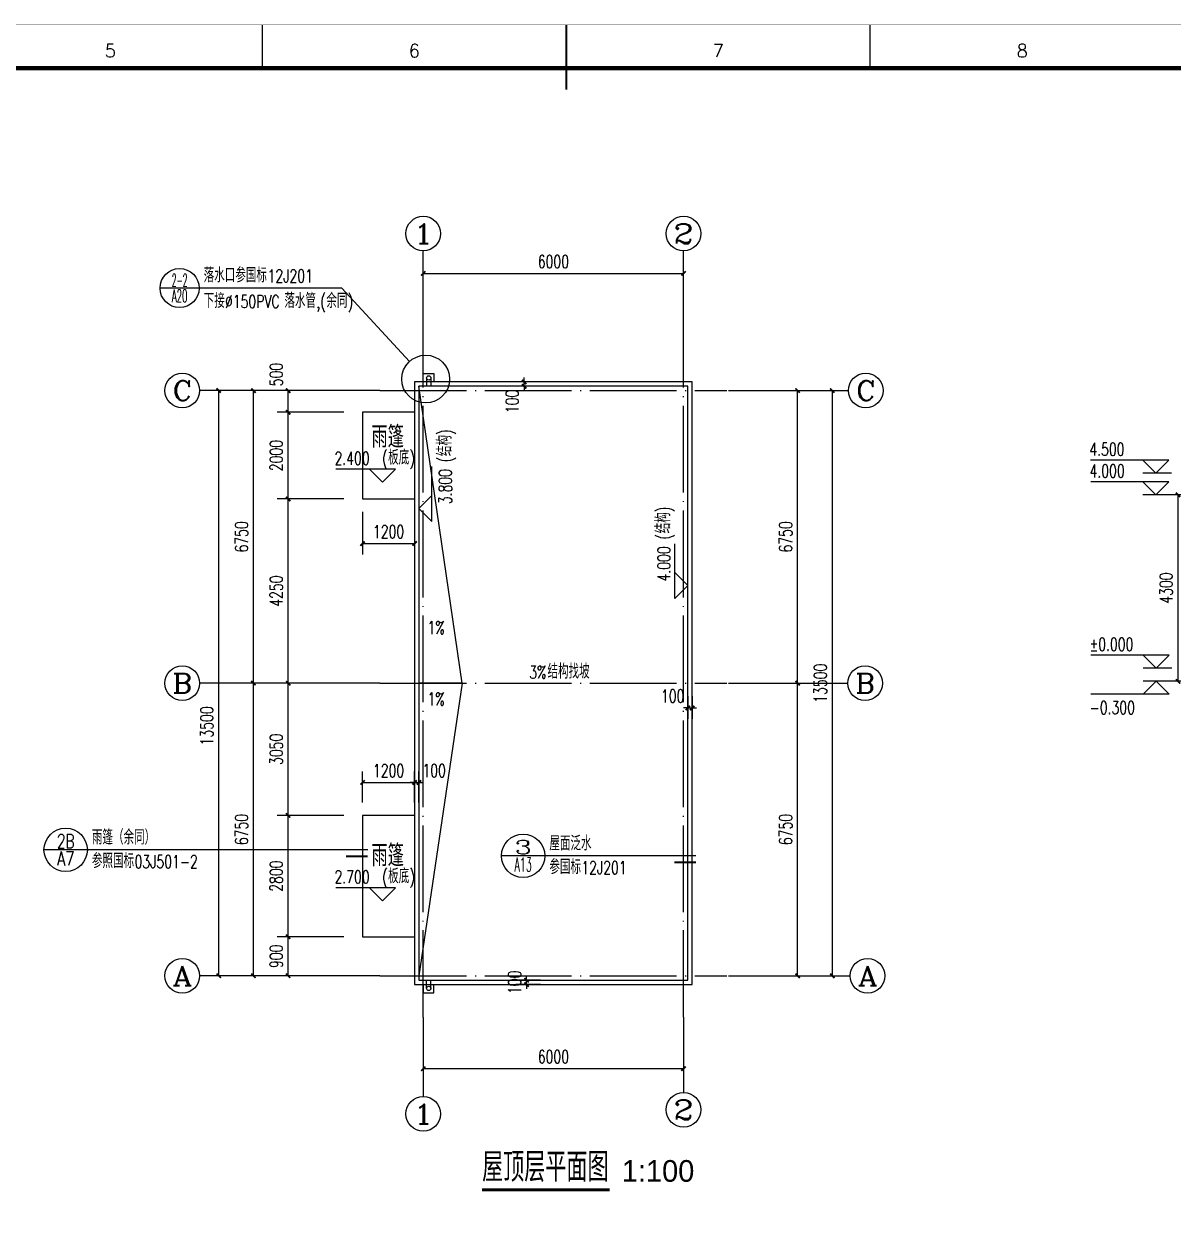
# Model space of a CAD drawing. Header units: millimetres. Extents: x 520869 to 643785, y -152849 to 11200.
# Drawn here: x 567238 to 593741, y -120747 to -93399 of the extents above; entities that cross this region are included whole.
import ezdxf
from ezdxf.enums import TextEntityAlignment as Align

# ---------------------------------------------------------------- set-up
doc = ezdxf.new("R2010")
doc.units = ezdxf.units.MM
doc.header["$LTSCALE"] = 1000
doc.linetypes.add('CENTER', pattern=[2, 1.25, -0.25, 0.25, -0.25])
doc.linetypes.add('DOTE', pattern=[2.42, 2, -0.2, 0.02, -0.2])
doc.layers.get('0').update_dxf_attribs({"color": 8})
doc.layers.get('DEFPOINTS').update_dxf_attribs({"color": 8})
for name, color, linetype in [('AXIS', 8, 'Continuous'), ('AXIS_TEXT', 8, 'Continuous'), ('D', 8, 'Continuous'), ('DIM_ELEV', 8, 'Continuous'), ('DIM_IDEN', 8, 'Continuous'), ('DIM_SYMB', 8, 'Continuous'), ('DOTE', 8, 'CENTER'), ('other', 8, 'Continuous'), ('PUB_DIM', 8, 'Continuous'), ('PUB_TEXT', 8, 'Continuous')]:
    doc.layers.add(name, color=color, linetype=linetype)
doc.styles.add('_TCH_AXIS', font='COMPLEX', dxfattribs={"bigfont": 'GBCBIG'})
doc.styles.add('_TCH_DIM', font='SIMPLEX', dxfattribs={"bigfont": 'GBCBIG'})
doc.styles.add('_TCH_DIM_T3', font='SIMPLEX', dxfattribs={"width": 0.705882, "bigfont": 'GBCBIG'})
doc.styles.add('_TCH_LABEL', font='COMPLEX', dxfattribs={"bigfont": 'GBCBIG'})
doc.styles.add('HZ', font='geditxt.shx', dxfattribs={"width": 0.75, "bigfont": 'hzfs_1.shx'})
doc.styles.add('HZTXT', font='haiwenrs.shx', dxfattribs={"bigfont": 'haiwenhz.shx'})
doc.styles.get("Standard").update_dxf_attribs({"font": 'txt', "bigfont": 'gbcbig.shx'})
doc.dimstyles.new('_TCH_ARCH&&100', dxfattribs={"dimtxt": 297.5, "dimasz": 100, "dimexe": 250, "dimexo": 300, "dimgap": 126.25, "dimtad": 1, "dimdec": 0, "dimzin": 0, "dimdsep": 46, "dimtxsty": '_TCH_DIM_T3', "dimblk": 'ARCHTICK', "dimcen": 0.09, "dimclrt": 7, "dimazin": 2, "dimtfac": 1, "dimtdec": 0, "dimtix": 1, "dimtmove": 2, "dimatfit": 3, "dimfxl": 0, "dimtolj": 1, "dimtzin": 0, "dimarcsym": 0})

# ---------------------------------------------------------------- blocks, each defined once
blk = doc.blocks.new('GEDI_WK_A1')
at = {"color": 3}
for p, q in [((350.42, 584), (350.42, 594)), ((420.5, 584), (420.5, 594)), ((490.58, 584), (490.58, 594))]:
    blk.add_line(p, q, dxfattribs=at)
for points, const_width in [([(0, 0), (841, 0), (841, 594), (0, 594)], 0.1), ([(25, 10), (831, 10), (831, 584), (25, 584)], 1)]:
    blk.add_lwpolyline(points, close=True, dxfattribs=dict(at, const_width=const_width))
at = {"color": 3, "const_width": 0.5}
blk.add_lwpolyline([(420.5, 579), (420.5, 594)], dxfattribs=at)
at = {"color": 3}
for s, p in [('5', (315.38, 588)), ('6', (385.46, 588)), ('7', (455.54, 588)), ('8', (525.62, 588))]:
    blk.add_text(s, height=3, dxfattribs=at).set_placement(p, align=Align.MIDDLE)
blk = doc.blocks.new('_ArchTick')
at = {"color": 0, "linetype": 'ByBlock', "const_width": 0.4}
blk.add_lwpolyline([(-0.5, -0.5), (0.5, 0.5)], dxfattribs=at)
blk = doc.blocks.new('*D30')
at = {"layer": 'DEFPOINTS', "color": 0, "transparency": 16777216}
for p in [(593851, -104268), (595284, -104268), (595284, -108568)]:
    blk.add_point(p, dxfattribs=at)
at = {"layer": 'PUB_DIM', "color": 0, "lineweight": -2, "transparency": 16777216}
for p, q in [((594984, -104268), (593601, -104268)), ((593851, -108568), (593851, -104268)), ((594984, -108568), (593601, -108568))]:
    blk.add_line(p, q, dxfattribs=at)
at = {"layer": 'PUB_DIM', "color": 0, "lineweight": -2, "transparency": 16777216, "xscale": 100, "yscale": 100, "zscale": 100}
for p, rotation in [((593851, -104268), 90), ((593851, -108568), 270)]:
    blk.add_blockref('_ArchTick', p, dxfattribs=dict(at, rotation=rotation))
at = {"layer": 'PUB_DIM', "color": 7, "transparency": 16777216, "insert": (593576, -106418), "char_height": 297.5, "attachment_point": 5, "rotation": 90, "style": '_TCH_DIM_T3'}
blk.add_mtext('\\A1;4300', dxfattribs=at)
blk = doc.blocks.new('*D64')
at = {"layer": 'DEFPOINTS', "color": 0, "transparency": 16777216}
for p in [(578831, -115462), (579450, -115462), (579450, -115562)]:
    blk.add_point(p, dxfattribs=at)
at = {"layer": 'PUB_DIM', "color": 0, "lineweight": -2, "transparency": 16777216}
for p, q in [((578831, -115462), (578831, -115362)), ((579150, -115462), (578581, -115462)), ((579150, -115562), (578581, -115562)), ((578831, -115562), (578831, -115462)), ((578831, -115562), (578831, -115662))]:
    blk.add_line(p, q, dxfattribs=at)
at = {"layer": 'PUB_DIM', "color": 0, "lineweight": -2, "transparency": 16777216, "xscale": 100, "yscale": 100, "zscale": 100}
for p, rotation in [((578831, -115462), 270), ((578831, -115562), 90)]:
    blk.add_blockref('_ArchTick', p, dxfattribs=dict(at, rotation=rotation))
at = {"layer": 'PUB_DIM', "color": 7, "transparency": 16777216, "insert": (578556, -115512), "char_height": 297.5, "attachment_point": 5, "rotation": 90, "style": '_TCH_DIM_T3'}
blk.add_mtext('\\A1;100', dxfattribs=at)
blk = doc.blocks.new('*D65')
at = {"layer": 'DEFPOINTS', "color": 0, "transparency": 16777216}
for p in [(582550, -108612), (582650, -108612), (582650, -109183)]:
    blk.add_point(p, dxfattribs=at)
at = {"layer": 'PUB_DIM', "color": 0, "lineweight": -2, "transparency": 16777216}
for p, q in [((582550, -108912), (582550, -109433)), ((582650, -108912), (582650, -109433)), ((582550, -109183), (582450, -109183)), ((582550, -109183), (582650, -109183)), ((582650, -109183), (582750, -109183))]:
    blk.add_line(p, q, dxfattribs=at)
at = {"layer": 'PUB_DIM', "color": 0, "lineweight": -2, "transparency": 16777216, "xscale": 100, "yscale": 100, "zscale": 100}
blk.add_blockref('_ArchTick', (582550, -109183), dxfattribs=at)
at = {"layer": 'PUB_DIM', "color": 0, "lineweight": -2, "transparency": 16777216, "xscale": 100, "yscale": 100, "zscale": 100, "rotation": 180}
blk.add_blockref('_ArchTick', (582650, -109183), dxfattribs=at)
at = {"layer": 'PUB_DIM', "color": 7, "transparency": 16777216, "insert": (582200, -108908), "char_height": 297.5, "attachment_point": 5, "style": '_TCH_DIM_T3'}
blk.add_mtext('\\A1;100', dxfattribs=at)
blk = doc.blocks.new('*D66')
at = {"layer": 'DEFPOINTS', "color": 0, "transparency": 16777216}
for p in [(578774, -101662), (579450, -101662), (579450, -101762)]:
    blk.add_point(p, dxfattribs=at)
at = {"layer": 'PUB_DIM', "color": 0, "lineweight": -2, "transparency": 16777216}
for p, q in [((579150, -101662), (578524, -101662)), ((578774, -101662), (578774, -101562)), ((578774, -101762), (578774, -101662)), ((579150, -101762), (578524, -101762)), ((578774, -101762), (578774, -101862))]:
    blk.add_line(p, q, dxfattribs=at)
at = {"layer": 'PUB_DIM', "color": 0, "lineweight": -2, "transparency": 16777216, "xscale": 100, "yscale": 100, "zscale": 100}
for p, rotation in [((578774, -101662), 270), ((578774, -101762), 90)]:
    blk.add_blockref('_ArchTick', p, dxfattribs=dict(at, rotation=rotation))
at = {"layer": 'PUB_DIM', "color": 7, "transparency": 16777216, "insert": (578499, -102112), "char_height": 297.5, "attachment_point": 5, "rotation": 90, "style": '_TCH_DIM_T3'}
blk.add_mtext('\\A1;100', dxfattribs=at)
blk = doc.blocks.new('*D67')
at = {"layer": 'DEFPOINTS', "color": 0, "transparency": 16777216}
for p in [(575050, -104362), (576250, -104362), (576250, -105391)]:
    blk.add_point(p, dxfattribs=at)
at = {"layer": 'PUB_DIM', "color": 0, "lineweight": -2, "transparency": 16777216}
for p, q in [((575050, -104662), (575050, -105641)), ((576250, -104662), (576250, -105641)), ((575050, -105391), (576250, -105391))]:
    blk.add_line(p, q, dxfattribs=at)
at = {"layer": 'PUB_DIM', "color": 0, "lineweight": -2, "transparency": 16777216, "xscale": 100, "yscale": 100, "zscale": 100, "rotation": 180}
blk.add_blockref('_ArchTick', (575050, -105391), dxfattribs=at)
at = {"layer": 'PUB_DIM', "color": 0, "lineweight": -2, "transparency": 16777216, "xscale": 100, "yscale": 100, "zscale": 100}
blk.add_blockref('_ArchTick', (576250, -105391), dxfattribs=at)
at = {"layer": 'PUB_DIM', "color": 7, "transparency": 16777216, "insert": (575650, -105116), "char_height": 297.5, "attachment_point": 5, "style": '_TCH_DIM_T3'}
blk.add_mtext('\\A1;1200', dxfattribs=at)
blk = doc.blocks.new('*D68')
at = {"layer": 'DEFPOINTS', "color": 0, "transparency": 16777216}
for p in [(576250, -110902), (575050, -111662), (576250, -111662)]:
    blk.add_point(p, dxfattribs=at)
at = {"layer": 'PUB_DIM', "color": 0, "lineweight": -2, "transparency": 16777216}
for p, q in [((575050, -111362), (575050, -110652)), ((576250, -111362), (576250, -110652)), ((575050, -110902), (576250, -110902))]:
    blk.add_line(p, q, dxfattribs=at)
at = {"layer": 'PUB_DIM', "color": 0, "lineweight": -2, "transparency": 16777216, "xscale": 100, "yscale": 100, "zscale": 100, "rotation": 180}
blk.add_blockref('_ArchTick', (575050, -110902), dxfattribs=at)
at = {"layer": 'PUB_DIM', "color": 0, "lineweight": -2, "transparency": 16777216, "xscale": 100, "yscale": 100, "zscale": 100}
blk.add_blockref('_ArchTick', (576250, -110902), dxfattribs=at)
at = {"layer": 'PUB_DIM', "color": 7, "transparency": 16777216, "insert": (575650, -110627), "char_height": 297.5, "attachment_point": 5, "style": '_TCH_DIM_T3'}
blk.add_mtext('\\A1;1200', dxfattribs=at)
blk = doc.blocks.new('*D69')
at = {"layer": 'DEFPOINTS', "color": 0, "transparency": 16777216}
for p in [(576350, -110902), (576250, -111662), (576350, -111662)]:
    blk.add_point(p, dxfattribs=at)
at = {"layer": 'PUB_DIM', "color": 0, "lineweight": -2, "transparency": 16777216}
for p, q in [((576250, -111362), (576250, -110652)), ((576350, -111362), (576350, -110652)), ((576250, -110902), (576150, -110902)), ((576250, -110902), (576350, -110902)), ((576350, -110902), (576450, -110902))]:
    blk.add_line(p, q, dxfattribs=at)
at = {"layer": 'PUB_DIM', "color": 0, "lineweight": -2, "transparency": 16777216, "xscale": 100, "yscale": 100, "zscale": 100}
blk.add_blockref('_ArchTick', (576250, -110902), dxfattribs=at)
at = {"layer": 'PUB_DIM', "color": 0, "lineweight": -2, "transparency": 16777216, "xscale": 100, "yscale": 100, "zscale": 100, "rotation": 180}
blk.add_blockref('_ArchTick', (576350, -110902), dxfattribs=at)
at = {"layer": 'PUB_DIM', "color": 7, "transparency": 16777216, "insert": (576700, -110627), "char_height": 297.5, "attachment_point": 5, "style": '_TCH_DIM_T3'}
blk.add_mtext('\\A1;100', dxfattribs=at)
blk = doc.blocks.new('*D70')
at = {"layer": 'AXIS', "color": 0, "lineweight": -2, "transparency": 16777216}
for p, q in [((574619, -114462), (573084, -114462)), ((573334, -115362), (573334, -114462)), ((574619, -115362), (573084, -115362))]:
    blk.add_line(p, q, dxfattribs=at)
at = {"layer": 'DEFPOINTS', "color": 0, "transparency": 16777216}
for p in [(573334, -114462), (574919, -114462), (574919, -115362)]:
    blk.add_point(p, dxfattribs=at)
at = {"layer": 'AXIS', "color": 0, "lineweight": -2, "transparency": 16777216, "xscale": 100, "yscale": 100, "zscale": 100}
for p, rotation in [((573334, -114462), 90), ((573334, -115362), 270)]:
    blk.add_blockref('_ArchTick', p, dxfattribs=dict(at, rotation=rotation))
at = {"layer": 'AXIS', "color": 7, "transparency": 16777216, "insert": (573059, -114912), "char_height": 297.5, "attachment_point": 5, "rotation": 90, "style": '_TCH_DIM_T3'}
blk.add_mtext('\\A1;900', dxfattribs=at)
blk = doc.blocks.new('*D71')
at = {"layer": 'AXIS', "color": 0, "lineweight": -2, "transparency": 16777216}
for p, q in [((574619, -111662), (573084, -111662)), ((573334, -114462), (573334, -111662)), ((574619, -114462), (573084, -114462))]:
    blk.add_line(p, q, dxfattribs=at)
at = {"layer": 'DEFPOINTS', "color": 0, "transparency": 16777216}
for p in [(573334, -111662), (574919, -111662), (574919, -114462)]:
    blk.add_point(p, dxfattribs=at)
at = {"layer": 'AXIS', "color": 0, "lineweight": -2, "transparency": 16777216, "xscale": 100, "yscale": 100, "zscale": 100}
for p, rotation in [((573334, -111662), 90), ((573334, -114462), 270)]:
    blk.add_blockref('_ArchTick', p, dxfattribs=dict(at, rotation=rotation))
at = {"layer": 'AXIS', "color": 7, "transparency": 16777216, "insert": (573059, -113062), "char_height": 297.5, "attachment_point": 5, "rotation": 90, "style": '_TCH_DIM_T3'}
blk.add_mtext('\\A1;2800', dxfattribs=at)
blk = doc.blocks.new('*D72')
at = {"layer": 'AXIS', "color": 0, "lineweight": -2, "transparency": 16777216}
for p, q in [((574619, -108612), (573084, -108612)), ((573334, -111662), (573334, -108612)), ((574619, -111662), (573084, -111662))]:
    blk.add_line(p, q, dxfattribs=at)
at = {"layer": 'DEFPOINTS', "color": 0, "transparency": 16777216}
for p in [(573334, -108612), (574919, -108612), (574919, -111662)]:
    blk.add_point(p, dxfattribs=at)
at = {"layer": 'AXIS', "color": 0, "lineweight": -2, "transparency": 16777216, "xscale": 100, "yscale": 100, "zscale": 100}
for p, rotation in [((573334, -108612), 90), ((573334, -111662), 270)]:
    blk.add_blockref('_ArchTick', p, dxfattribs=dict(at, rotation=rotation))
at = {"layer": 'AXIS', "color": 7, "transparency": 16777216, "insert": (573059, -110137), "char_height": 297.5, "attachment_point": 5, "rotation": 90, "style": '_TCH_DIM_T3'}
blk.add_mtext('\\A1;3050', dxfattribs=at)
blk = doc.blocks.new('*D73')
at = {"layer": 'AXIS', "color": 0, "lineweight": -2, "transparency": 16777216}
for p, q in [((574619, -104362), (573084, -104362)), ((573334, -108612), (573334, -104362)), ((574619, -108612), (573084, -108612))]:
    blk.add_line(p, q, dxfattribs=at)
at = {"layer": 'DEFPOINTS', "color": 0, "transparency": 16777216}
for p in [(573334, -104362), (574919, -104362), (574919, -108612)]:
    blk.add_point(p, dxfattribs=at)
at = {"layer": 'AXIS', "color": 0, "lineweight": -2, "transparency": 16777216, "xscale": 100, "yscale": 100, "zscale": 100}
for p, rotation in [((573334, -104362), 90), ((573334, -108612), 270)]:
    blk.add_blockref('_ArchTick', p, dxfattribs=dict(at, rotation=rotation))
at = {"layer": 'AXIS', "color": 7, "transparency": 16777216, "insert": (573059, -106487), "char_height": 297.5, "attachment_point": 5, "rotation": 90, "style": '_TCH_DIM_T3'}
blk.add_mtext('\\A1;4250', dxfattribs=at)
blk = doc.blocks.new('*D74')
at = {"layer": 'AXIS', "color": 0, "lineweight": -2, "transparency": 16777216}
for p, q in [((574619, -102362), (573084, -102362)), ((573334, -104362), (573334, -102362)), ((574619, -104362), (573084, -104362))]:
    blk.add_line(p, q, dxfattribs=at)
at = {"layer": 'DEFPOINTS', "color": 0, "transparency": 16777216}
for p in [(573334, -102362), (574919, -102362), (574919, -104362)]:
    blk.add_point(p, dxfattribs=at)
at = {"layer": 'AXIS', "color": 0, "lineweight": -2, "transparency": 16777216, "xscale": 100, "yscale": 100, "zscale": 100}
for p, rotation in [((573334, -102362), 90), ((573334, -104362), 270)]:
    blk.add_blockref('_ArchTick', p, dxfattribs=dict(at, rotation=rotation))
at = {"layer": 'AXIS', "color": 7, "transparency": 16777216, "insert": (573059, -103362), "char_height": 297.5, "attachment_point": 5, "rotation": 90, "style": '_TCH_DIM_T3'}
blk.add_mtext('\\A1;2000', dxfattribs=at)
blk = doc.blocks.new('*D75')
at = {"layer": 'AXIS', "color": 0, "lineweight": -2, "transparency": 16777216}
for p, q in [((574619, -101862), (573084, -101862)), ((573334, -102362), (573334, -101862)), ((574619, -102362), (573084, -102362))]:
    blk.add_line(p, q, dxfattribs=at)
at = {"layer": 'DEFPOINTS', "color": 0, "transparency": 16777216}
for p in [(573334, -101862), (574919, -101862), (574919, -102362)]:
    blk.add_point(p, dxfattribs=at)
at = {"layer": 'AXIS', "color": 0, "lineweight": -2, "transparency": 16777216, "xscale": 100, "yscale": 100, "zscale": 100}
for p, rotation in [((573334, -101862), 90), ((573334, -102362), 270)]:
    blk.add_blockref('_ArchTick', p, dxfattribs=dict(at, rotation=rotation))
at = {"layer": 'AXIS', "color": 7, "transparency": 16777216, "insert": (573059, -101492), "char_height": 297.5, "attachment_point": 5, "rotation": 90, "style": '_TCH_DIM_T3'}
blk.add_mtext('\\A1;500', dxfattribs=at)
blk = doc.blocks.new('*D76')
at = {"layer": 'AXIS', "color": 0, "lineweight": -2, "transparency": 16777216}
for p, q in [((576450, -100381), (576450, -98910)), ((582450, -100381), (582450, -98910)), ((576450, -99160), (582450, -99160))]:
    blk.add_line(p, q, dxfattribs=at)
at = {"layer": 'DEFPOINTS', "color": 0, "transparency": 16777216}
for p in [(582450, -99160), (576450, -100681), (582450, -100681)]:
    blk.add_point(p, dxfattribs=at)
at = {"layer": 'AXIS', "color": 0, "lineweight": -2, "transparency": 16777216, "xscale": 100, "yscale": 100, "zscale": 100, "rotation": 180}
blk.add_blockref('_ArchTick', (576450, -99160), dxfattribs=at)
at = {"layer": 'AXIS', "color": 0, "lineweight": -2, "transparency": 16777216, "xscale": 100, "yscale": 100, "zscale": 100}
blk.add_blockref('_ArchTick', (582450, -99160), dxfattribs=at)
at = {"layer": 'AXIS', "color": 7, "transparency": 16777216, "insert": (579450, -98885), "char_height": 297.5, "attachment_point": 5, "style": '_TCH_DIM_T3'}
blk.add_mtext('\\A1;6000', dxfattribs=at)
blk = doc.blocks.new('*D77')
at = {"layer": 'AXIS', "color": 0, "lineweight": -2, "transparency": 16777216}
for p, q in [((576450, -116942), (576450, -117753)), ((582450, -116942), (582450, -117753)), ((576450, -117503), (582450, -117503))]:
    blk.add_line(p, q, dxfattribs=at)
at = {"layer": 'DEFPOINTS', "color": 0, "transparency": 16777216}
for p in [(576450, -116642), (582450, -116642), (582450, -117503)]:
    blk.add_point(p, dxfattribs=at)
at = {"layer": 'AXIS', "color": 0, "lineweight": -2, "transparency": 16777216, "xscale": 100, "yscale": 100, "zscale": 100, "rotation": 180}
blk.add_blockref('_ArchTick', (576450, -117503), dxfattribs=at)
at = {"layer": 'AXIS', "color": 0, "lineweight": -2, "transparency": 16777216, "xscale": 100, "yscale": 100, "zscale": 100}
blk.add_blockref('_ArchTick', (582450, -117503), dxfattribs=at)
at = {"layer": 'AXIS', "color": 7, "transparency": 16777216, "insert": (579450, -117228), "char_height": 297.5, "attachment_point": 5, "style": '_TCH_DIM_T3'}
blk.add_mtext('\\A1;6000', dxfattribs=at)
blk = doc.blocks.new('*D78')
at = {"layer": 'AXIS', "color": 0, "lineweight": -2, "transparency": 16777216}
for p, q in [((583490, -108612), (585331, -108612)), ((585081, -115362), (585081, -108612)), ((583490, -115362), (585331, -115362))]:
    blk.add_line(p, q, dxfattribs=at)
at = {"layer": 'DEFPOINTS', "color": 0, "transparency": 16777216}
for p in [(583190, -108612), (585081, -108612), (583190, -115362)]:
    blk.add_point(p, dxfattribs=at)
at = {"layer": 'AXIS', "color": 0, "lineweight": -2, "transparency": 16777216, "xscale": 100, "yscale": 100, "zscale": 100}
for p, rotation in [((585081, -108612), 90), ((585081, -115362), 270)]:
    blk.add_blockref('_ArchTick', p, dxfattribs=dict(at, rotation=rotation))
at = {"layer": 'AXIS', "color": 7, "transparency": 16777216, "insert": (584806, -111987), "char_height": 297.5, "attachment_point": 5, "rotation": 90, "style": '_TCH_DIM_T3'}
blk.add_mtext('\\A1;6750', dxfattribs=at)
blk = doc.blocks.new('*D79')
at = {"layer": 'AXIS', "color": 0, "lineweight": -2, "transparency": 16777216}
for p, q in [((583490, -101862), (585331, -101862)), ((585081, -108612), (585081, -101862)), ((583490, -108612), (585331, -108612))]:
    blk.add_line(p, q, dxfattribs=at)
at = {"layer": 'DEFPOINTS', "color": 0, "transparency": 16777216}
for p in [(583190, -101862), (585081, -101862), (583190, -108612)]:
    blk.add_point(p, dxfattribs=at)
at = {"layer": 'AXIS', "color": 0, "lineweight": -2, "transparency": 16777216, "xscale": 100, "yscale": 100, "zscale": 100}
for p, rotation in [((585081, -101862), 90), ((585081, -108612), 270)]:
    blk.add_blockref('_ArchTick', p, dxfattribs=dict(at, rotation=rotation))
at = {"layer": 'AXIS', "color": 7, "transparency": 16777216, "insert": (584806, -105237), "char_height": 297.5, "attachment_point": 5, "rotation": 90, "style": '_TCH_DIM_T3'}
blk.add_mtext('\\A1;6750', dxfattribs=at)
blk = doc.blocks.new('*D80')
at = {"layer": 'AXIS', "color": 0, "lineweight": -2, "transparency": 16777216}
for p, q in [((583490, -101862), (586131, -101862)), ((585881, -115362), (585881, -101862)), ((583490, -115362), (586131, -115362))]:
    blk.add_line(p, q, dxfattribs=at)
at = {"layer": 'DEFPOINTS', "color": 0, "transparency": 16777216}
for p in [(583190, -101862), (585881, -101862), (583190, -115362)]:
    blk.add_point(p, dxfattribs=at)
at = {"layer": 'AXIS', "color": 0, "lineweight": -2, "transparency": 16777216, "xscale": 100, "yscale": 100, "zscale": 100}
for p, rotation in [((585881, -101862), 90), ((585881, -115362), 270)]:
    blk.add_blockref('_ArchTick', p, dxfattribs=dict(at, rotation=rotation))
at = {"layer": 'AXIS', "color": 7, "transparency": 16777216, "insert": (585606, -108612), "char_height": 297.5, "attachment_point": 5, "rotation": 90, "style": '_TCH_DIM_T3'}
blk.add_mtext('\\A1;13500', dxfattribs=at)
blk = doc.blocks.new('*D81')
at = {"layer": 'AXIS', "color": 0, "lineweight": -2, "transparency": 16777216}
for p, q in [((574400, -108612), (572284, -108612)), ((572534, -115362), (572534, -108612)), ((574400, -115362), (572284, -115362))]:
    blk.add_line(p, q, dxfattribs=at)
at = {"layer": 'DEFPOINTS', "color": 0, "transparency": 16777216}
for p in [(572534, -108612), (574700, -108612), (574700, -115362)]:
    blk.add_point(p, dxfattribs=at)
at = {"layer": 'AXIS', "color": 0, "lineweight": -2, "transparency": 16777216, "xscale": 100, "yscale": 100, "zscale": 100}
for p, rotation in [((572534, -108612), 90), ((572534, -115362), 270)]:
    blk.add_blockref('_ArchTick', p, dxfattribs=dict(at, rotation=rotation))
at = {"layer": 'AXIS', "color": 7, "transparency": 16777216, "insert": (572259, -111987), "char_height": 297.5, "attachment_point": 5, "rotation": 90, "style": '_TCH_DIM_T3'}
blk.add_mtext('\\A1;6750', dxfattribs=at)
blk = doc.blocks.new('*D82')
at = {"layer": 'AXIS', "color": 0, "lineweight": -2, "transparency": 16777216}
for p, q in [((574400, -101862), (572284, -101862)), ((572534, -108612), (572534, -101862)), ((574400, -108612), (572284, -108612))]:
    blk.add_line(p, q, dxfattribs=at)
at = {"layer": 'DEFPOINTS', "color": 0, "transparency": 16777216}
for p in [(572534, -101862), (574700, -101862), (574700, -108612)]:
    blk.add_point(p, dxfattribs=at)
at = {"layer": 'AXIS', "color": 0, "lineweight": -2, "transparency": 16777216, "xscale": 100, "yscale": 100, "zscale": 100}
for p, rotation in [((572534, -101862), 90), ((572534, -108612), 270)]:
    blk.add_blockref('_ArchTick', p, dxfattribs=dict(at, rotation=rotation))
at = {"layer": 'AXIS', "color": 7, "transparency": 16777216, "insert": (572259, -105237), "char_height": 297.5, "attachment_point": 5, "rotation": 90, "style": '_TCH_DIM_T3'}
blk.add_mtext('\\A1;6750', dxfattribs=at)
blk = doc.blocks.new('*D83')
at = {"layer": 'AXIS', "color": 0, "lineweight": -2, "transparency": 16777216}
for p, q in [((574400, -101862), (571484, -101862)), ((571734, -115362), (571734, -101862)), ((574400, -115362), (571484, -115362))]:
    blk.add_line(p, q, dxfattribs=at)
at = {"layer": 'DEFPOINTS', "color": 0, "transparency": 16777216}
for p in [(571734, -101862), (574700, -101862), (574700, -115362)]:
    blk.add_point(p, dxfattribs=at)
at = {"layer": 'AXIS', "color": 0, "lineweight": -2, "transparency": 16777216, "xscale": 100, "yscale": 100, "zscale": 100}
for p, rotation in [((571734, -101862), 90), ((571734, -115362), 270)]:
    blk.add_blockref('_ArchTick', p, dxfattribs=dict(at, rotation=rotation))
at = {"layer": 'AXIS', "color": 7, "transparency": 16777216, "insert": (571459, -109596), "char_height": 297.5, "attachment_point": 5, "rotation": 90, "style": '_TCH_DIM_T3'}
blk.add_mtext('\\A1;13500', dxfattribs=at)

msp = doc.modelspace()

# ---------------------------------------------------------------- linework, layer by layer
for p, q in [((576525, -101571.4), (576525, -101761.7)), ((576625, -101571.4), (576625, -101761.7)), ((576525, -115651.9), (576525, -115461.7)), ((576625, -115651.9), (576625, -115461.7))]:
    msp.add_line(p, q)
for points in [[(576449.6, -101661.7), (576449.6, -101467.1), (576695.4, -101467.1), (576695.4, -101661.7)], [(576449.6, -115561.7), (576449.6, -115756.2), (576695.4, -115756.2), (576695.4, -115561.7)]]:
    msp.add_lwpolyline(points)
for centre in [(576575, -101571.4), (576575, -115651.9)]:
    msp.add_circle(centre, 50)
at = {"layer": 'AXIS'}
for p, q in [((576449.6, -100861.7), (576449.6, -98640.7)), ((582449.6, -100861.7), (582449.6, -98640.7)), ((575449.6, -101861.7), (571293.5, -101861.7)), ((583800.9, -101861.7), (586249.9, -101861.7)), ((575449.6, -108611.7), (571293.5, -108611.7)), ((583800.9, -108611.7), (586235.4, -108611.7)), ((575449.6, -115361.7), (571293.5, -115361.7)), ((583800.9, -115361.7), (586292.4, -115361.7)), ((576449.6, -116311.7), (576449.6, -118146.2)), ((582449.6, -116311.7), (582449.6, -118050.7))]:
    msp.add_line(p, q, dxfattribs=at)
for centre in [(576449.6, -98240.7), (582449.6, -98240.7), (570893.5, -101861.7), (586649.9, -101861.7), (570893.5, -108611.7), (586635.4, -108611.7), (570893.5, -115361.7), (586692.4, -115361.7), (582449.6, -118450.7), (576449.6, -118546.2)]:
    msp.add_circle(centre, 400, dxfattribs=at)
at = {"layer": 'D'}
for q in [(576349.6, -101761.7), (576349.6, -115361.7), (576349.6, -108611.7)]:
    msp.add_line((577349.6, -108611.7), q, dxfattribs=at)
for points in [[(576249.6, -115561.7), (582649.6, -115561.7), (582649.6, -101661.7), (576249.6, -101661.7)], [(576349.6, -115461.7), (582549.6, -115461.7), (582549.6, -101761.7), (576349.6, -101761.7)]]:
    msp.add_lwpolyline(points, close=True, dxfattribs=at)
at = {"layer": 'DIM_ELEV'}
for p, q in [((576649.6, -104878.8), (576649.6, -103612.8)), ((575807.4, -103676.3), (574433.1, -103676.3)), ((575507.4, -103976.3), (575207.4, -103676.3)), ((575507.4, -103976.3), (575807.4, -103676.3)), ((576349.6, -104578.8), (576649.6, -104278.8)), ((576349.6, -104578.8), (576649.6, -104878.8)), ((582249.6, -106660.5), (582249.6, -105394.5)), ((582549.6, -106360.5), (582249.6, -106060.5)), ((582549.6, -106360.5), (582249.6, -106660.5)), ((575807.4, -113333.1), (574433.1, -113333.1)), ((575507.4, -113633.1), (575207.4, -113333.1)), ((575507.4, -113633.1), (575807.4, -113333.1))]:
    msp.add_line(p, q, dxfattribs=at)
at = {"layer": 'DIM_IDEN'}
for p, q in [((571281.4, -99497.3), (570381.4, -99497.3)), ((574570, -99497.3), (571281.4, -99497.3)), ((576130.8, -101190.3), (574570, -99497.3)), ((568705.2, -112455.8), (567705.2, -112455.8)), ((573005.3, -112455.8), (568705.2, -112455.8)), ((575169.3, -112455.8), (573005.3, -112455.8)), ((579251.5, -112594.8), (578251.5, -112594.8)), ((580327.2, -112594.8), (579251.5, -112594.8)), ((582735.7, -112594.8), (580327.2, -112594.8))]:
    msp.add_line(p, q, dxfattribs=at)
at = {"layer": 'DIM_IDEN', "const_width": 50}
for points in [[(575169.3, -112605.8), (574669.3, -112605.8)], [(582735.7, -112744.8), (582235.7, -112744.8)]]:
    msp.add_lwpolyline(points, dxfattribs=at)
at = {"layer": 'DIM_IDEN'}
for centre, radius in [((570831.4, -99497.3), 450), ((576504.9, -101596.1), 551.9), ((568205.2, -112455.8), 500), ((578751.5, -112594.8), 500)]:
    msp.add_circle(centre, radius, dxfattribs=at)
at = {"layer": 'DIM_SYMB'}
for points in [[(576717.4, -107075.6, 0, 0, 0), (576717.4, -106362.9, 80, 0, 0), (576717.4, -106062.9, 0, 0, 0)], [(580565.6, -108611.7, 0, 0, 0), (578893.6, -108611.7, 80, 0, 0), (578593.6, -108611.7, 0, 0, 0)], [(576717.4, -109231.8, 0, 0, 0), (576717.4, -109894.5, 80, 0, 0), (576717.4, -110194.5, 0, 0, 0)]]:
    msp.add_lwpolyline(points, format="xyseb", dxfattribs=at)
at = {"layer": 'DIM_SYMB', "const_width": 70}
msp.add_lwpolyline([(577805.8, -120296.9), (580745.8, -120296.9)], dxfattribs=at)
at = {"layer": 'DOTE', "linetype": 'DOTE'}
for p, q in [((576449.6, -116311.7), (576449.6, -100861.7)), ((582449.6, -116311.7), (582449.6, -100861.7)), ((575449.6, -101861.7), (583449.6, -101861.7)), ((575449.6, -108611.7), (583449.6, -108611.7)), ((575449.6, -115361.7), (583449.6, -115361.7))]:
    msp.add_line(p, q, dxfattribs=at)
at = {"layer": 'other'}
for points in [[(576249.6, -102361.7), (575049.6, -102361.7), (575049.6, -104361.7), (576249.6, -104361.7)], [(576249.6, -111661.7), (575049.6, -111661.7), (575049.6, -114461.7), (576249.6, -114461.7)]]:
    msp.add_lwpolyline(points, dxfattribs=at)
at = {"layer": 'PUB_DIM'}
for p, q in [((593636.1, -103468), (591836.1, -103468)), ((593336.1, -103768), (593036.1, -103468)), ((593336.1, -103768), (593636.1, -103468)), ((593702.6, -103768), (593036.1, -103768)), ((593640.6, -103968), (591840.6, -103968)), ((593340.6, -104268), (593040.6, -103968)), ((593340.6, -104268), (593640.6, -103968)), ((593707.1, -104268), (593040.6, -104268)), ((593643.1, -107968), (591843.1, -107968)), ((593343.1, -108268), (593043.1, -107968)), ((593343.1, -108268), (593643.1, -107968)), ((593709.6, -108268), (593043.1, -108268)), ((593343.1, -108568), (593043.1, -108868)), ((593709.6, -108568), (593043.1, -108568)), ((593343.1, -108568), (593643.1, -108868)), ((593643.1, -108868), (591843.1, -108868))]:
    msp.add_line(p, q, dxfattribs=at)

# ---------------------------------------------------------------- block references
at = {"xscale": 100, "yscale": 100, "zscale": 100}
msp.add_blockref('GEDI_WK_A1', (537697.3, -152824.2), dxfattribs=at)

# ---------------------------------------------------------------- texts
at = {"layer": 'AXIS_TEXT', "style": '_TCH_AXIS'}
for s, width, p, p2 in [('1', 2.333333, (576223.3, -98466.9), (576675.9, -98466.9)), ('2', 1.5, (582223.3, -98466.9), (582675.9, -98466.9)), ('C', 1.4, (570667.2, -102087.9), (571119.8, -102087.9)), ('C', 1.4, (586423.6, -102087.9), (586876.1, -102087.9)), ('B', 1.235294, (570667.2, -108837.9), (571119.8, -108837.9)), ('B', 1.235294, (586409.1, -108837.9), (586861.6, -108837.9)), ('A', 1.166667, (570667.2, -115587.9), (571119.8, -115587.9)), ('A', 1.166667, (586466.1, -115587.9), (586918.6, -115587.9)), ('1', 2.333333, (576223.3, -118772.4), (576675.9, -118772.4)), ('2', 1.5, (582223.3, -118676.9), (582675.9, -118676.9))]:
    msp.add_text(s, height=452.5, dxfattribs=dict(at, width=width)).set_placement(p, p2, align=Align.FIT)
at = {"layer": 'PUB_DIM', "color": 0, "style": 'HZ', "width": 0.75}
for p in [(575628.4, -102901.1), (575628.4, -112557.8)]:
    msp.add_text('雨篷', height=500, dxfattribs=at).set_placement(p, align=Align.MIDDLE)
at = {"layer": 'PUB_TEXT'}
for s, height, style, p in [('落水口参国标', 337.59, '_TCH_LABEL', (571386.4, -99366.2)), ('下接', 337.59, '_TCH_LABEL', (571386.4, -99956.4)), ('落水管', 337.59, '_TCH_LABEL', (573247.9, -99956.4)), ('余同', 337.59, '_TCH_LABEL', (574215.1, -99956.4)), ('板底', 337.59, '_TCH_DIM', (575639.1, -103571.3)), ('结构找坡', 337.59, '_TCH_DIM', (579313, -108506.7)), ('雨篷（余同）', 337.59, '_TCH_DIM', (568810.2, -112332.2)), ('屋面泛水', 337.59, '_TCH_DIM', (579356.5, -112471.2)), ('参照国标', 337.59, '_TCH_DIM', (568810.2, -112877.3)), ('参国标', 337.59, '_TCH_DIM', (579356.5, -113016.3)), ('板底', 337.59, '_TCH_DIM', (575639.1, -113228.1)), ('屋顶层平面图', 675.18, '_TCH_DIM', (577805.8, -120112.3)), ('1:100', 500, 'HZTXT', (581025.8, -120112.3))]:
    msp.add_text(s, height=height, dxfattribs=dict(at, style=style)).set_placement(p)
at = {"layer": 'PUB_TEXT', "style": '_TCH_LABEL'}
for s, height, width, p, p2 in [('2-2', 289.79, 0.4375, (570650.3, -99461), (571012.5, -99461)), ('A20', 289.79, 0.477273, (570650.3, -99823.3), (571012.5, -99823.3)), ('2B', 321.99, 0.709459, (568004, -112415.5), (568406.4, -112415.5)), ('3', 322, 1.875, (578550.3, -112554.5), (578952.8, -112554.5)), ('A7', 321.99, 0.75, (568004, -112818), (568406.4, -112818)), ('A13', 321.99, 0.525, (578550.3, -112957), (578952.8, -112957))]:
    msp.add_text(s, height=height, dxfattribs=dict(at, width=width)).set_placement(p, p2, align=Align.FIT)
at = {"layer": 'PUB_TEXT', "width": 0.705882}
for s, style, p in [('12J201', '_TCH_LABEL', (572860.8, -99366.2)), ('%%c150PVC', '_TCH_LABEL', (571877.9, -99956.4)), (',(', '_TCH_LABEL', (573985.1, -99956.4)), (')', '_TCH_LABEL', (574706.6, -99956.4)), ('4.500', '_TCH_DIM', (591806.1, -103363)), ('2.400', '_TCH_DIM', (574403.1, -103571.3)), ('(', '_TCH_DIM', (575499.1, -103571.3)), (')', '_TCH_DIM', (576130.6, -103571.3)), ('4.000', '_TCH_DIM', (591810.6, -103863)), ('1%', '_TCH_DIM', (576547.4, -107478.1)), ('%%p0.000', '_TCH_DIM', (591813.1, -107863)), ('3%', '_TCH_DIM', (578893, -108506.7)), ('1%', '_TCH_DIM', (576547.4, -109126.8)), ('-0.300', '_TCH_DIM', (591813.1, -109323)), ('03J501-2', '_TCH_DIM', (569793.2, -112877.3)), ('2.700', '_TCH_DIM', (574403.1, -113228.1)), ('(', '_TCH_DIM', (575499.1, -113228.1)), (')', '_TCH_DIM', (576130.6, -113228.1)), ('12J201', '_TCH_DIM', (580093.7, -113016.3))]:
    msp.add_text(s, height=297.5, dxfattribs=dict(at, style=style)).set_placement(p)
at = {"layer": 'PUB_TEXT', "style": '_TCH_DIM', "width": 0.705882}
for s, p in [(')', (577104.6, -102881.3)), ('(', (577104.6, -103512.8)), ('3.800', (577104.6, -104482.8)), (')', (582144.6, -104663)), ('(', (582144.6, -105294.5)), ('4.000', (582144.6, -106264.5))]:
    msp.add_text(s, height=297.5, rotation=90, dxfattribs=at).set_placement(p)
at = {"layer": 'PUB_TEXT', "style": '_TCH_DIM'}
for p in [(577104.6, -103372.8), (582144.6, -105154.5)]:
    msp.add_text('结构', height=337.59, rotation=90, dxfattribs=at).set_placement(p)

# ---------------------------------------------------------------- dimensions: what is measured, and where the dimension line sits
at = {"layer": 'AXIS'}
for p1, p2, distance, text, picture, middle in [((576449.6, -100681.2), (582449.6, -100681.2), 1521, '6000', '*D76', (579449.6, -98885.2)), ((574700.1, -108611.7), (574700.1, -101861.7), 2166.3, '6750', '*D82', (572258.9, -105236.7)), ((583190.5, -108611.7), (583190.5, -101861.7), -1890.5, '6750', '*D79', (584806, -105236.7)), ((583190.5, -115361.7), (583190.5, -101861.7), -2690.5, '13500', '*D80', (585606, -108611.7)), ((574918.9, -104361.7), (574918.9, -102361.7), 1585, '2000', '*D74', (573058.9, -103361.7)), ((574918.9, -108611.7), (574918.9, -104361.7), 1585, '4250', '*D73', (573058.9, -106486.7)), ((574700.1, -115361.7), (574700.1, -108611.7), 2166.3, '6750', '*D81', (572258.9, -111986.7)), ((574918.9, -111661.7), (574918.9, -108611.7), 1585, '3050', '*D72', (573058.9, -110136.7)), ((583190.5, -115361.7), (583190.5, -108611.7), -1890.5, '6750', '*D78', (584806, -111986.7)), ((574918.9, -114461.7), (574918.9, -111661.7), 1585, '2800', '*D71', (573058.9, -113061.7)), ((574918.9, -115361.7), (574918.9, -114461.7), 1585, '900', '*D70', (573058.9, -114911.7)), ((576449.6, -116642.2), (582449.6, -116642.2), -860.4, '6000', '*D77', (579449.6, -117227.6))]:
    dim = msp.add_aligned_dim(p1=p1, p2=p2, distance=distance, text=text, dimstyle='_TCH_ARCH&&100', dxfattribs=at)
    dim.commit()
    dim.dimension.update_dxf_attribs({"geometry": picture, "text_midpoint": middle})
for base, p1, p2, text, picture, middle in [((573333.9, -101861.7), (574918.9, -102361.7), (574918.9, -101861.7), '500', '*D75', (573058.9, -101491.7)), ((571733.9, -101861.7), (574700.1, -115361.7), (574700.1, -101861.7), '13500', '*D83', (571458.9, -109595.6))]:
    dim = msp.add_linear_dim(base=base, p1=p1, p2=p2, angle=90, text=text, dimstyle='_TCH_ARCH&&100', dxfattribs=at)
    dim.commit()
    dim.dimension.update_dxf_attribs({"geometry": picture, "text_midpoint": middle, "dimtype": 129})
at = {"layer": 'PUB_DIM'}
for base, p1, p2, angle, picture, middle in [((578774.1, -101661.7), (579449.6, -101761.7), (579449.6, -101661.7), 90, '*D66', (578499.1, -102111.7)), ((582649.6, -109182.7), (582549.6, -108611.7), (582649.6, -108611.7), 0, '*D65', (582199.6, -108907.7)), ((576349.6, -110901.6), (576249.6, -111661.7), (576349.6, -111661.7), 0, '*D69', (576699.6, -110626.6))]:
    dim = msp.add_linear_dim(base=base, p1=p1, p2=p2, angle=angle, text='100', dimstyle='_TCH_ARCH&&100', dxfattribs=at)
    dim.commit()
    dim.dimension.update_dxf_attribs({"geometry": picture, "text_midpoint": middle, "dimtype": 129})
for p1, p2, distance, text, picture, middle in [((575049.6, -104361.7), (576249.6, -104361.7), -1029.6, '1200', '*D67', (575649.6, -105116.2)), ((595284.5, -108568), (595284.5, -104268), 1433.9, '4300', '*D30', (593575.6, -106418)), ((575049.6, -111661.7), (576249.6, -111661.7), 760, '1200', '*D68', (575649.6, -110626.6)), ((579449.6, -115561.7), (579449.6, -115461.7), 618.1, '100', '*D64', (578556.5, -115511.7))]:
    dim = msp.add_aligned_dim(p1=p1, p2=p2, distance=distance, text=text, dimstyle='_TCH_ARCH&&100', dxfattribs=at)
    dim.commit()
    dim.dimension.update_dxf_attribs({"geometry": picture, "text_midpoint": middle})

doc.saveas('drawing.dxf')
